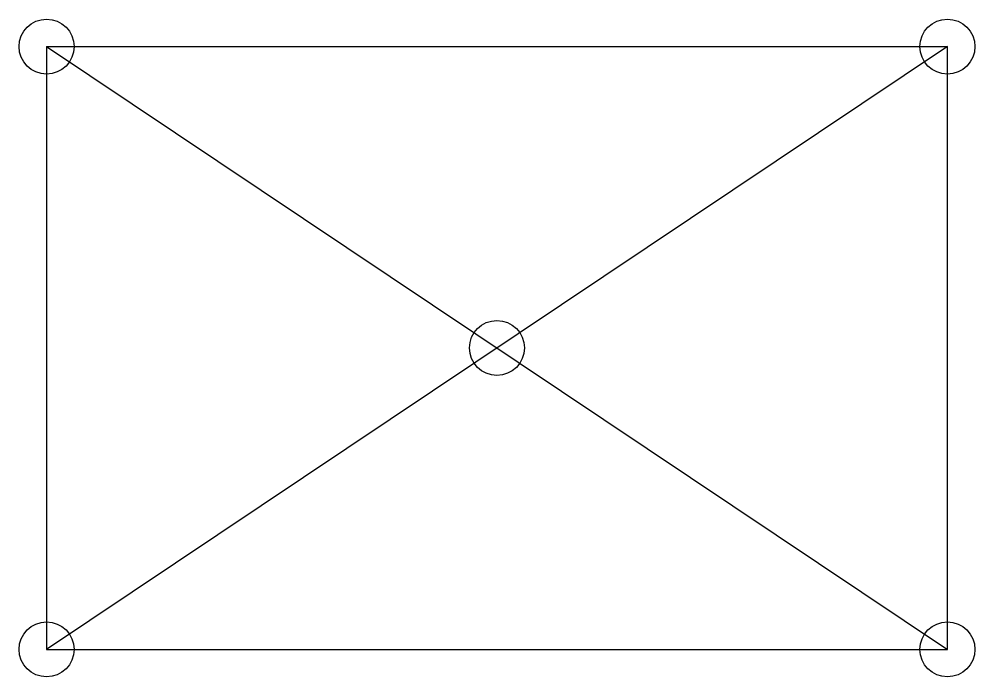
# Model space of a CAD drawing. Header units: millimetres. Extents: x 1859 to 2902, y 1321 to 2039.
import ezdxf

# ---------------------------------------------------------------- set-up
doc = ezdxf.new("R2010")
doc.units = ezdxf.units.MM

msp = doc.modelspace()

# ---------------------------------------------------------------- linework, layer by layer
for p, q in [((1889.3, 2009.1), (2872, 2009.1)), ((1889.3, 2009.1), (1889.3, 1351.2)), ((1889.3, 2009.1), (2872, 1351.2)), ((2872, 2009.1), (1889.3, 1351.2)), ((2872, 1351.2), (2872, 2009.1)), ((1889.3, 1351.2), (2872, 1351.2))]:
    msp.add_line(p, q)
for centre in [(1889.3, 2009.1), (2872, 2009.1), (2380.6, 1680.2), (1889.3, 1351.2), (2872, 1351.2)]:
    msp.add_circle(centre, 30)

doc.saveas('drawing.dxf')
